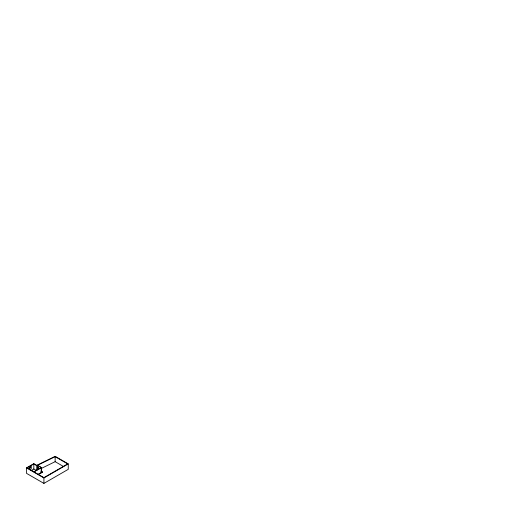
<?xml version="1.0" encoding="UTF-8"?>
<svg xmlns="http://www.w3.org/2000/svg" width="530" height="530" viewBox="0 0 530 530"><rect width="100%" height="100%" fill="white"/><g stroke="black" fill="none" stroke-linecap="round" stroke-linejoin="round"><path stroke-width="0.79" d="M26.5 467.897L33.827 463.664L36.749 465.353L55.173 456.35L68.251 463.902L68.251 469.341L43.917 483.393L26.5 473.336L26.5 467.897L43.917 477.954L68.251 463.902M41.459 472.999L41.459 467.553L33.947 471.892L43.917 477.643L67.721 463.902L55.146 456.641L36.749 465.658L33.827 463.975L27.129 467.838L33.933 471.766L41.227 467.553L41.227 472.581L37.915 474.496M29.415 469.229L29.68 467.599L31.29 466.599L31.29 468.533L29.614 469.5L29.415 467.447M29.68 467.599L30.959 466.552M31.151 470.547L33.827 469.004L36.749 470.686L36.749 465.658M38.617 467.559C35.702 466.062 40.346 467.97 38.617 469.587M38.041 474.555L42.506 471.978L42.506 472.389L41.082 471.567M41.194 468.513L55.146 461.67L63.534 466.513M41.459 467.553L37.517 465.28L37.531 469.64M41.227 467.553L37.398 465.34L37.418 469.706M41.082 471.157L42.506 471.978M55.146 456.641L55.146 461.67M43.917 477.954L43.917 483.393M38.498 467.626L38.498 468.977M33.827 463.975L33.827 469.004"/></g></svg>
